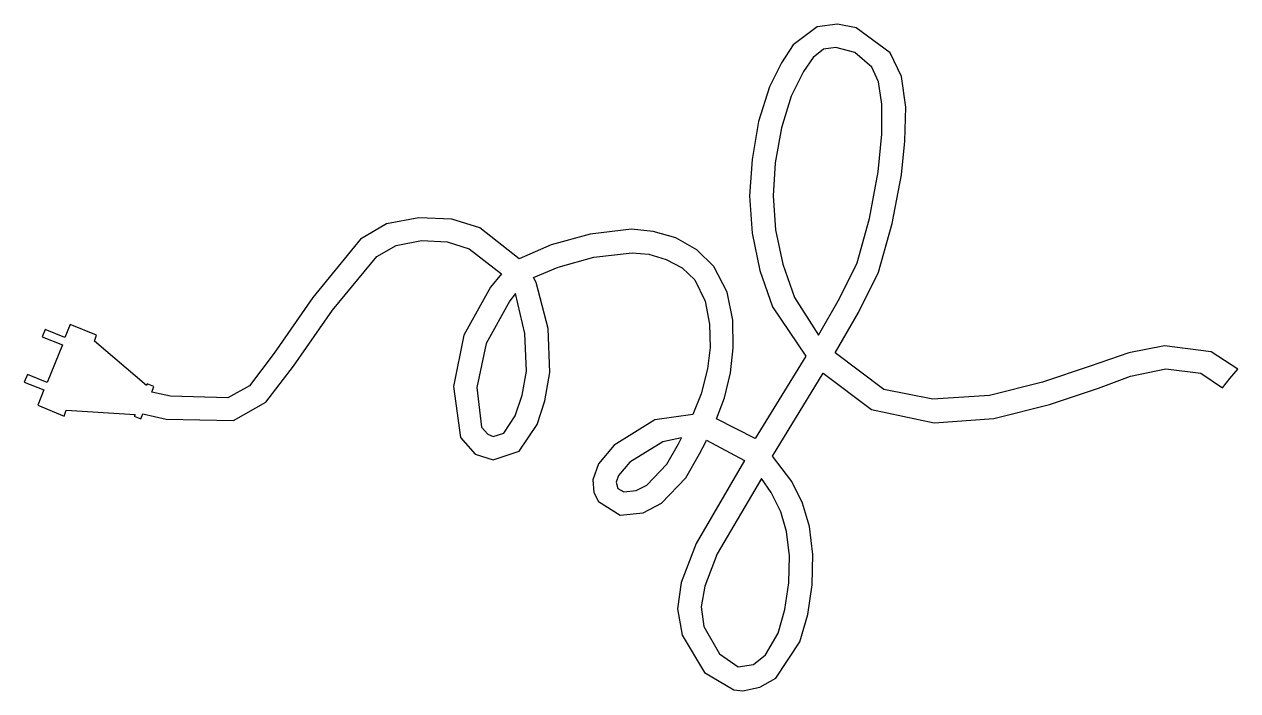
# Model space of a CAD drawing. Extents: x -43.1 to 43.5, y 0.5 to 48.1.
import ezdxf

# ---------------------------------------------------------------- set-up
doc = ezdxf.new("R2010")
doc.units = 0
doc.layers.get('0').update_dxf_attribs({"linetype": 'CONTINUOUS'})

msp = doc.modelspace()

# ---------------------------------------------------------------- linework, layer by layer
at = {"color": 7}
for points in [[(14.95539, 48.051072), (13.517888, 47.863572), (11.799137, 46.58227), (10.955386, 45.301069), (10.111635, 43.582267), (9.330384, 41.113565), (8.861634, 38.394862), (8.674133, 35.801059), (8.861634, 33.144857), (9.424134, 30.488554), (10.330385, 27.894851), (12.705388, 24.363548), (9.080384, 18.488542), (6.330381, 19.894843), (6.892882, 21.394845), (7.330382, 23.176046), (7.517882, 24.957248), (7.486632, 26.92605), (7.080382, 28.926052), (6.142881, 30.769854), (4.92413, 31.957255), (3.424128, 32.801056), (1.799126, 33.269857), (0.267875, 33.426057), (-2.700878, 33.082257), (-5.482131, 32.301056), (-7.763383, 31.301055), (-10.575886, 33.519857), (-12.575888, 34.144858), (-14.919641, 34.238858), (-17.232143, 33.801357), (-19.075895, 32.707556), (-22.482148, 28.551352), (-25.232151, 24.582548), (-27.013403, 22.238846), (-28.544654, 21.395145), (-32.638409, 21.520145), (-33.98216, 21.801345), (-33.82591, 22.207546), (-34.29466, 22.395146), (-34.35716, 22.270146), (-38.075914, 25.426349), (-37.919664, 25.863849), (-39.794666, 26.61385), (-40.169666, 25.707549), (-41.575918, 26.27015), (-41.794668, 25.738849), (-40.357167, 25.176349), (-41.450918, 22.488846), (-42.857169, 23.051346), (-43.075919, 22.520146), (-41.669668, 21.957545), (-42.107168, 20.863844), (-40.232166, 20.082543), (-40.075916, 20.520144), (-35.169661, 20.207543), (-35.232161, 20.082543), (-34.763411, 19.895143), (-34.607161, 20.238843), (-32.950909, 19.863843), (-28.138404, 19.769843), (-25.825902, 21.082244), (-23.85715, 23.644847), (-21.075897, 27.644851), (-17.919644, 31.488555), (-16.544642, 32.269856), (-14.73214, 32.613556), (-12.888388, 32.519556), (-11.325887, 32.019556), (-9.013385, 30.238254), (-9.794635, 29.300753), (-11.700887, 25.863249), (-12.450888, 22.206946), (-11.950888, 18.550742), (-10.888386, 17.363241), (-9.607135, 16.95694), (-7.763383, 17.581941), (-6.482132, 19.488243), (-5.919631, 21.175744), (-5.575881, 23.206947), (-5.700881, 26.33195), (-6.544632, 29.613253), (-6.732132, 29.988253), (-4.98213, 30.706954), (-2.419628, 31.425755), (0.299125, 31.738255), (1.486626, 31.644255), (2.736627, 31.269255), (3.861629, 30.675454), (4.76788, 29.800453), (5.51788, 28.300452), (5.830381, 26.64425), (5.861631, 24.987948), (5.67413, 23.456647), (5.23663, 21.675445), (4.642879, 20.206643), (1.924127, 19.831643), (-0.982126, 18.019241), (-2.107128, 16.67544), (-2.513378, 15.550439), (-2.419628, 14.644238), (-2.107128, 13.987937), (-0.544626, 13.019236), (1.080376, 13.175436), (2.392877, 13.862937), (4.142879, 15.675439), (5.11163, 17.394241), (5.58038, 18.300442), (5.61163, 18.362442), (8.330383, 16.92494), (4.86163, 10.987434), (3.799129, 8.206131), (3.549128, 6.331129), (3.861629, 4.456127), (5.45538, 1.799925), (7.549132, 0.549923), (8.205383, 0.487923), (9.424134, 0.737924), (10.549135, 1.394224), (12.267887, 3.987927), (12.830388, 5.925429), (13.142888, 8.050431), (13.205388, 10.206633), (12.955388, 12.206635), (12.455387, 13.862937), (11.705387, 15.425439), (10.330385, 17.23794), (13.924139, 23.144246), (17.392892, 20.550444), (21.861647, 19.612943), (26.111651, 19.925443), (30.080405, 20.925444), (33.580409, 22.081645), (35.861661, 22.925446), (38.392914, 23.456647), (40.892916, 23.144246), (42.424168, 22.112945), (42.955418, 22.769246), (43.517919, 23.425447), (41.611667, 24.676048), (38.299164, 25.113548), (35.736661, 24.613548), (32.986658, 23.644847), (29.580405, 22.519846), (25.799151, 21.551045), (21.767897, 21.301045), (18.267893, 21.988545), (14.79914, 24.613548), (16.455391, 27.488551), (17.892893, 30.363554), (18.861644, 33.832257), (19.517895, 37.301061), (19.767895, 39.707263), (19.830395, 42.144866), (19.517895, 44.332268), (18.705394, 46.01987), (16.299141, 47.801072), (14.95539, 48.051072), (14.95539, 48.051072)], [(14.848459, 46.39357), (13.959119, 46.26627), (13.23147, 45.677669), (12.538515, 44.675968), (11.660309, 42.922367), (10.96077, 40.667064), (10.518121, 38.158562), (10.354588, 35.800659), (10.533038, 33.373657), (11.045242, 30.936254), (11.882958, 28.547652), (13.602145, 25.868349), (15.090575, 28.470052), (16.363779, 31.035055), (17.233872, 34.193158), (17.869052, 37.529461), (18.125071, 40.208264), (18.131671, 42.347866), (17.889152, 43.941668), (17.397923, 44.983169), (16.193233, 46.04227), (14.848453, 46.39357)], [(-8.032035, 28.838152), (-8.435803, 28.317552), (-10.123056, 25.265949), (-10.771358, 22.128545), (-10.455519, 19.292943), (-10.004451, 18.791242), (-9.621297, 18.632442), (-8.852639, 18.878142), (-8.044283, 20.098343), (-7.537768, 21.571545), (-7.246808, 23.290847), (-7.355471, 25.973749), (-8.032035, 28.838152)], [(3.82423, 18.546642), (2.485188, 18.245741), (0.147007, 16.79384), (-0.660802, 15.849339), (-0.828368, 15.370039), (-0.721772, 14.929338), (-0.286071, 14.688738), (0.599004, 14.783738), (1.35875, 15.158938), (2.77675, 16.65134), (3.610752, 18.114341), (3.82423, 18.546942)], [(9.532541, 15.641139), (6.381574, 10.267433), (5.47922, 7.955131), (5.219155, 6.470829), (5.410868, 5.065728), (6.535723, 3.113226), (7.861037, 2.203425), (8.966772, 2.359625), (9.810818, 3.049526), (10.713662, 4.605528), (11.20888, 6.296129), (11.486036, 8.197731), (11.528686, 10.113433), (11.320398, 11.846635), (10.919198, 13.251436), (10.234213, 14.628438), (9.53254, 15.641139)]]:
    msp.add_lwpolyline(points, dxfattribs=at)

doc.saveas('drawing.dxf')
